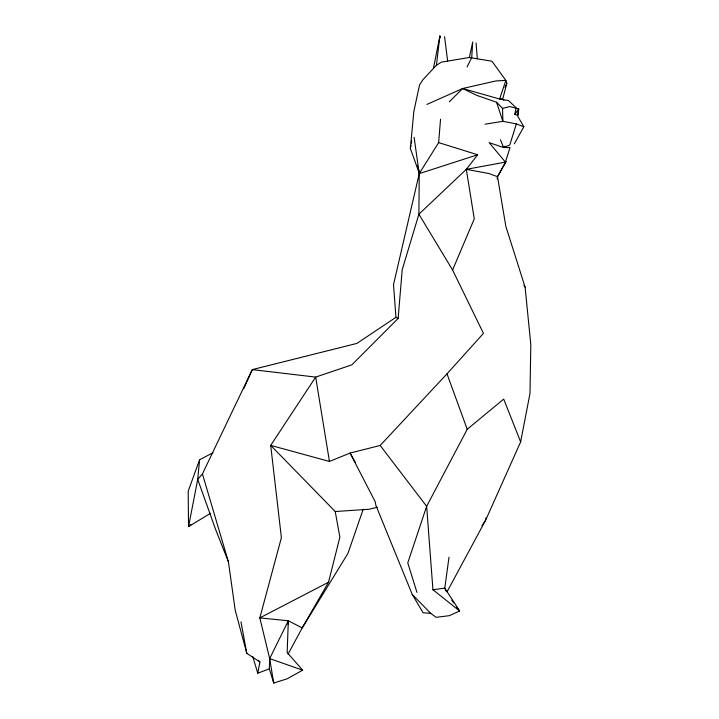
<?xml version="1.0" encoding="UTF-8"?>
<svg xmlns="http://www.w3.org/2000/svg" width="719" height="719" viewBox="0 0 719 719"><rect width="100%" height="100%" fill="white"/><g stroke="black" fill="none" stroke-linecap="round" stroke-linejoin="round"><path stroke-width="1.08" d="M414.108 137.329L419.231 173.63L418.898 214.199L402.2 269.751L398.128 318.463L351.852 364.839L315.668 377.098L252.279 369.611L202.434 473.938L197.716 479.366L188.54 526.641L210.613 513.231M329.446 461.445L270.695 445.385L335.225 511.533L339.871 537.111L328.538 582.228L259.829 617.891L288.319 620.785L287.16 652.537L302.645 670.18L287.097 678.817L273.714 683.05L269.355 668.814L269.67 658.604L259.829 617.891L281.39 537.695L270.695 445.385L315.668 377.098L329.446 461.445L350.09 453.06L380.171 445.474L447.002 373.853L483.456 333.382L452.584 270.011L418.898 214.199L466.316 169.342L477.659 154.765L438.635 142.605L419.231 173.63L393.518 284.607L395.944 317.322L398.128 318.463M438.635 142.605L440.531 119.291M419.393 173.549L410.369 148.59L413.838 111.463L419.528 85.013L422.898 79.764L436.397 65.294L441.403 62.113L469.372 57.502L491.967 61.232L505.852 80.411L506.805 83.458L502.752 98.907L499.624 99.042L462.641 88.509L426.933 104.426M212.995 452.718L199.585 459.783L197.716 479.366L215.394 528.887L228.435 561.907L235.194 610.107L246.797 653.346L259.918 661.938L257.77 673.191L269.355 668.814M287.959 624.119L288.319 620.785L302.205 627.903L347.942 553.414L363.185 509.277M436.397 65.294L439.902 35.95L439.992 38.125M485.891 518.031L485.613 520.232L446.975 591.953M449.007 557.207L444.791 588.124L445.798 591.009M410.369 148.59L410.944 145.301M411.331 143.108L411.717 140.915M497.108 178.905L497.521 176.712L505.421 162.108L510.023 147.557L503.588 147.539L489.154 142.632L505.421 162.108L466.316 169.342L474.27 218.864L452.584 270.011M481.901 525.787L485.613 520.232L520.637 441.906L529.993 393.446L530.811 344.563L525.104 287.133L505.825 226.314L497.521 176.712L506.284 161.532M433.494 67.928L439.902 35.95M462.641 88.509L476.886 95.42L496.568 102.242L502.563 108.371L509.816 106.601L518.705 108.848L518.174 115.292L514.768 114.483L516.188 107.805L508.522 100.606L499.624 99.042L505.852 80.411L496.056 80.914L462.641 88.509L449.303 101.828M469.372 57.502L472.707 42.008L471.727 57.475L467.089 66.921M514.337 143.818L523.836 126.769L516.332 123.902L509.771 145.058L503.588 147.539L500.442 139.747M199.585 459.783L188.189 491.23L188.54 526.641L191.065 524.493M505.035 87.457L506.805 83.458M243.687 388.889L252.279 369.611L356.876 343.421L395.944 317.322M273.714 683.05L269.67 658.604L288.319 620.785M520.637 441.906L503.713 399.09L467.224 429.297L426.646 506.311L407.763 562.905L416.966 592.429M288.049 654.173L302.205 627.903L328.538 582.228M514.768 114.483L518.705 108.848L517.347 115.489L523.836 126.769M503.588 147.539L505.178 146.146M419.231 173.63L477.659 154.765M377.349 507.255L369.314 509.223L335.225 511.533M485.064 124.207L502.896 121.304L516.332 123.902M380.171 445.474L426.646 506.311L432.937 589.733L444.791 588.124L459.63 611.006L449.303 615.68L436.136 617.324L430.69 613.334L412.248 594.433L375.902 505.43L375.174 501.682L350.09 453.06L355.59 462.775M430.69 613.334L423.078 612.768L412.248 594.433M466.316 169.342L488.785 173.495L497.521 176.712M269.67 658.604L302.645 670.18M432.937 589.733L459.63 611.006L456.34 606.485M502.257 98.88L503.92 100.283M258.516 660.33L259.918 661.938M451.73 600.158L453.707 602.873M523.872 285.272L525.104 287.133M447.002 373.853L467.224 429.297M496.568 102.242L502.896 121.304L502.563 108.371M417.209 165.37L419.554 172.605M252.728 656.492L257.77 673.191M202.434 473.938L228.435 561.907M241 621.863L246.797 653.346M444.558 36.723L447.649 61.088M476.068 42.978L477.317 58.805"/></g></svg>
